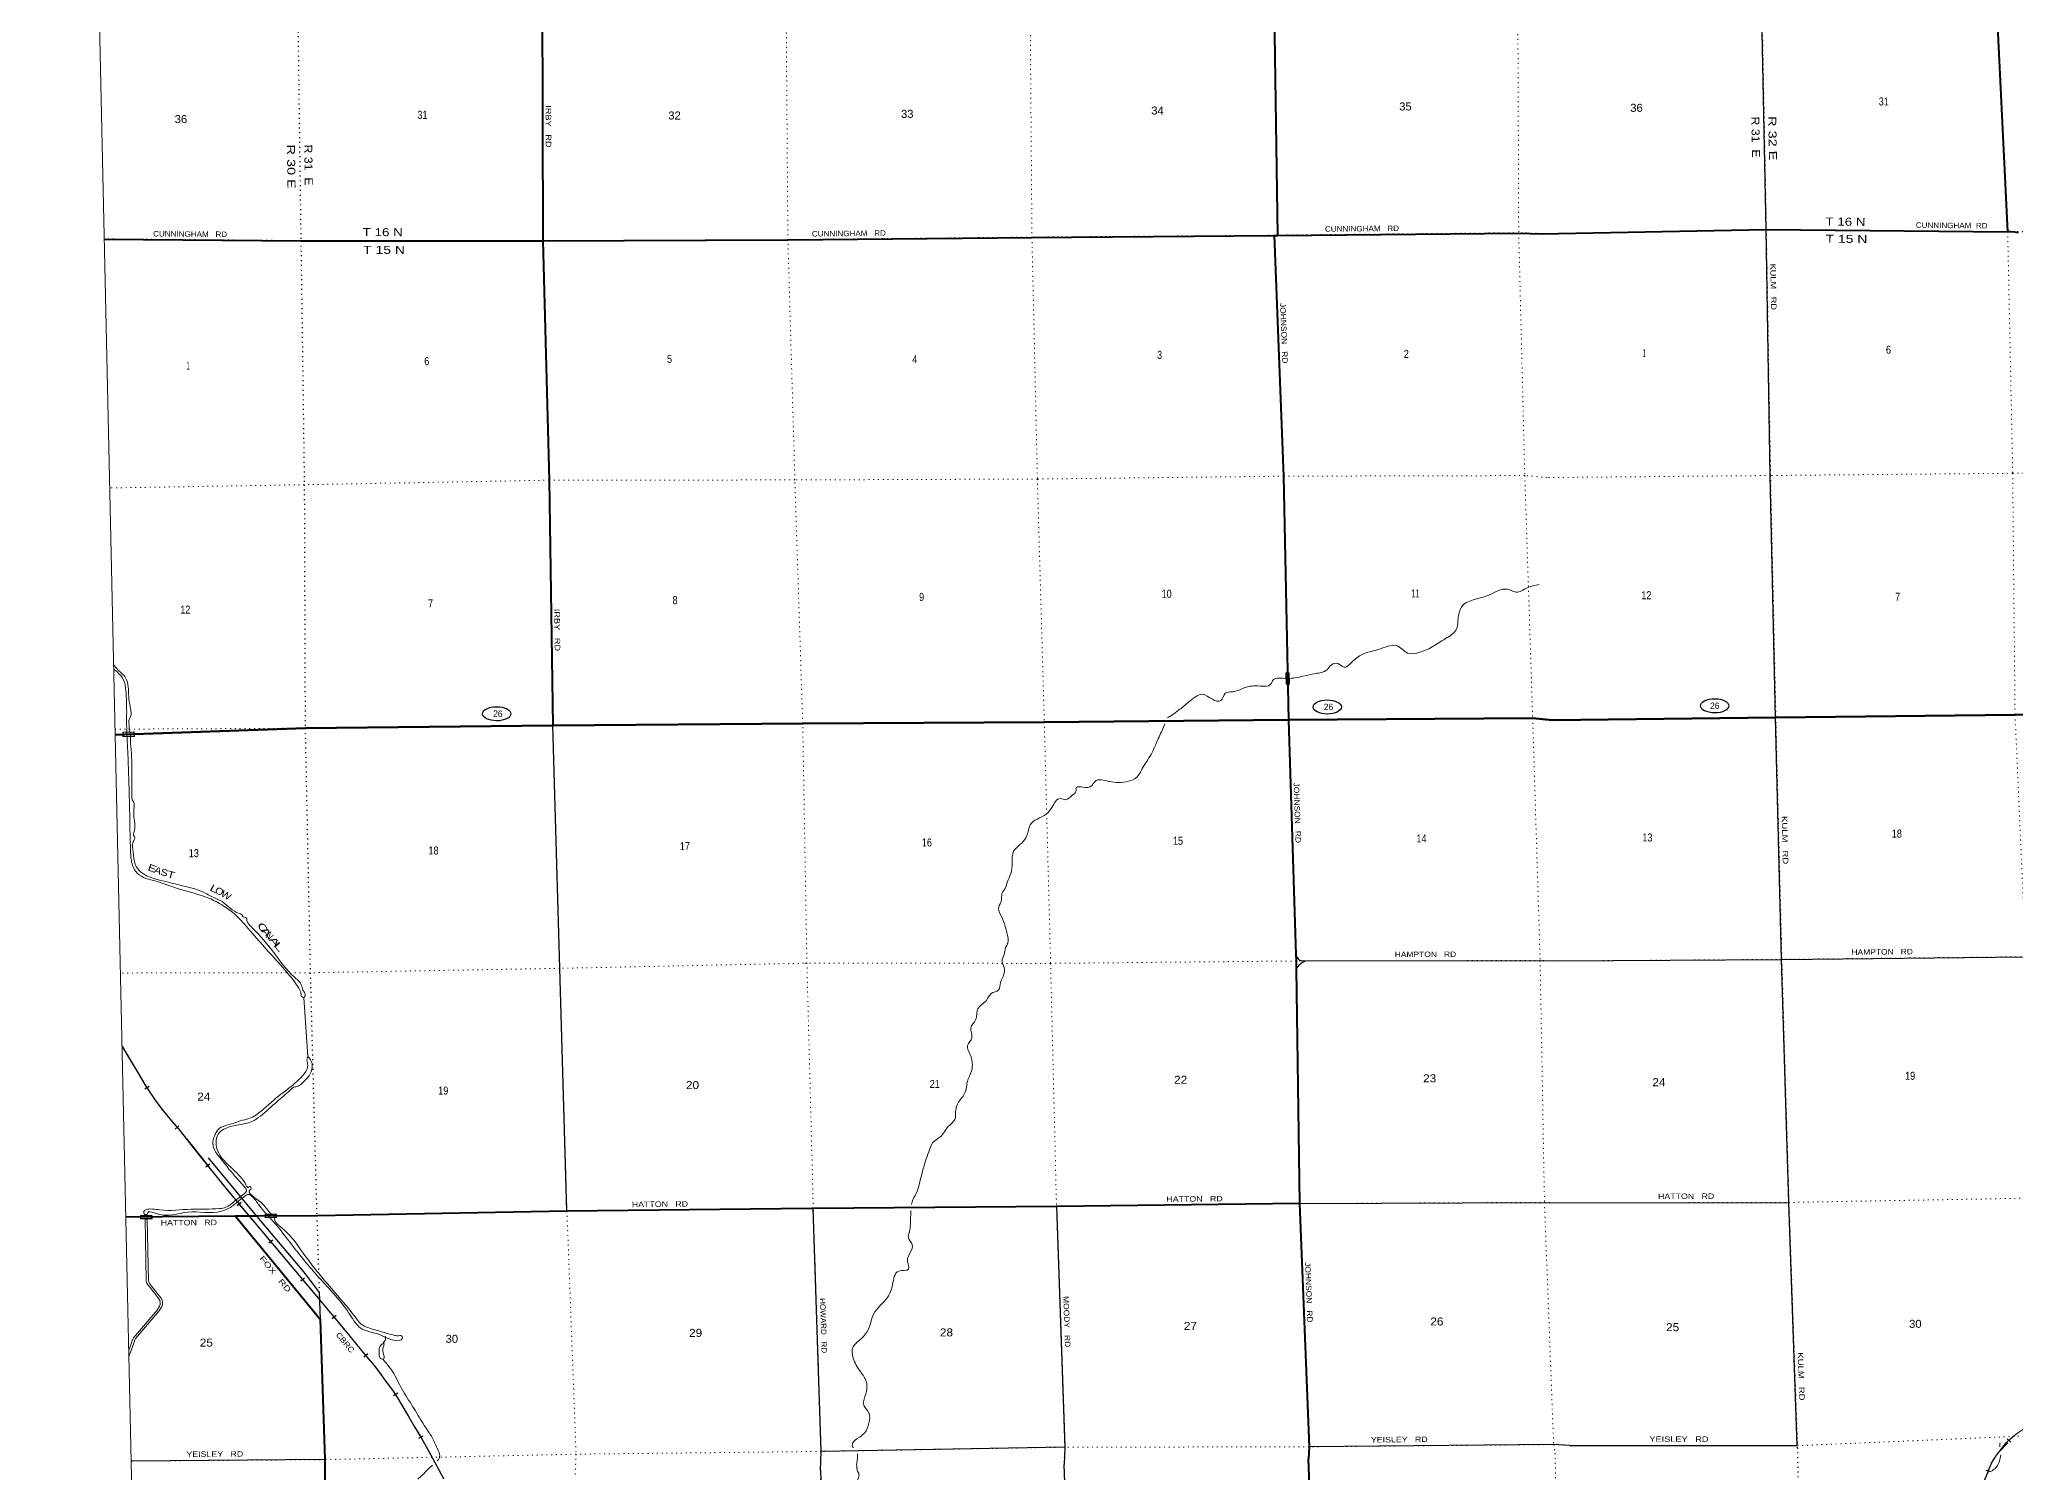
# Model space of a CAD drawing. Header units: feet. Extents: x 501257 to 757852, y -360805 to -170898.
# Drawn here: x 501257 to 544469, y -269043 to -237715 of the extents above; entities that cross this region are included whole.
import ezdxf
from ezdxf.enums import TextEntityAlignment as Align

# ---------------------------------------------------------------- set-up
doc = ezdxf.new("R2010")
doc.units = ezdxf.units.FT
doc.header["$LTSCALE"] = 70
doc.linetypes.add('DOTTED', pattern=[1.5, 0.3, -1.2])
for name, color, linetype, lineweight in [('17', 7, 'Continuous', 25), ('23', 7, 'Continuous', 70), ('26', 7, 'Continuous', 40), ('27', 7, 'Continuous', 13), ('29', 7, 'Continuous', 25), ('30', 7, 'Continuous', 25), ('34', 7, 'Continuous', 25), ('39', 7, 'Continuous', 13), ('4', 7, 'Continuous', 13), ('59', 7, 'Continuous', 13), ('6', 7, 'DOTTED', 25), ('61', 7, 'Continuous', 13), ('7', 7, 'DOTTED', 13)]:
    doc.layers.add(name, color=color, linetype=linetype, lineweight=lineweight)
doc.layers.add('41', color=7, linetype='Continuous')

msp = doc.modelspace()

# ---------------------------------------------------------------- linework, layer by layer
at = {"layer": '17'}
for centre, major_axis in [((511254.11, -252455.29), (309.24, -1)), ((529418.81, -252307.79), (309.24, -1)), ((537889.66, -252282.14), (-309.24, 1))]:
    msp.add_ellipse(centre, major_axis=major_axis, ratio=0.500121, dxfattribs=at)
at = {"layer": '23'}
for points in [[(512480.81, -252712.85), (507073.27, -252771.43), (502910.61, -252915.48)], [(528569.27, -252590.38), (523229.91, -252636.4), (517954.72, -252667.89), (512480.81, -252712.85)], [(534346.13, -252594.5), (533909.23, -252552.68), (528569.27, -252590.38)], [(534346.13, -252594.5), (539222.14, -252533.93), (544459.53, -252477.34), (547505.38, -252400.91)]]:
    msp.add_lwpolyline(points, dxfattribs=at)
at = {"layer": '26'}
for p, q in [((528569.27, -252590.38), (528732.87, -257729.4)), ((505545.91, -263441.5), (503142.76, -263462.63)), ((523497.28, -263229.35), (518178, -263273.22)), ((528808.39, -263165.43), (523497.28, -263229.35)), ((507494.14, -268763.29), (507493.67, -269235.71))]:
    msp.add_line(p, q, dxfattribs=at)
for points in [[(544298.44, -241916.46), (544033, -236373.32), (544064.55, -230994.98), (544050.59, -225575.64), (543987.61, -222599.6)], [(512045.62, -223351.06), (512053, -226041.72), (512132.11, -231427.07), (512246.98, -236759.89), (512265.65, -242119.53)], [(528200.41, -231294.69), (528248.93, -236615.9), (528332.02, -241997.21)], [(528332.02, -241997.21), (533605.06, -241945.62), (534097.44, -241961.33)], [(534097.44, -241961.33), (539013.75, -241869.63), (544298.44, -241916.46)], [(544534.78, -241940.75), (544457, -241924.4), (544377.93, -241916.28), (544298.44, -241916.46)], [(502672.12, -242081.29), (506972.13, -242116.96), (512265.65, -242119.53)], [(512265.65, -242119.53), (517623.25, -242097.51), (522960.52, -242041.45), (528257.75, -242001.76), (528332.02, -241997.21)], [(512265.65, -242119.53), (512399.86, -247349.63), (512480.81, -252712.85)], [(528257.75, -242001.76), (528464.46, -247261.52), (528569.27, -252590.38)], [(528732.87, -257729.4), (528737.9, -257860.46), (528739.65, -258031.33)], [(528739.65, -258031.33), (528808.39, -263165.43), (529019.53, -268481.47), (529007.95, -268748.04)], [(512790.51, -263327.63), (507337.09, -263428.76), (506004.63, -263437.42), (505545.91, -263441.5)], [(505545.91, -263441.5), (507393.64, -265694.95), (507494.14, -268763.29)], [(518178, -263273.22), (518149.48, -263274.21), (512790.51, -263327.63)], [(529308, -279063.05), (529199, -273787.05), (529007.95, -268748.04)]]:
    msp.add_lwpolyline(points, dxfattribs=at)
at = {"layer": '29'}
for p, q in [((504946.36, -262162.92), (506004.63, -263437.42)), ((534593.02, -263150.64), (539509.48, -263139.58)), ((507494.14, -268763.29), (503260.11, -268793.41)), ((523677.91, -268491.31), (518350.94, -268583.5))]:
    msp.add_line(p, q, dxfattribs=at)
for points in [[(534716.96, -268450.12), (539695.85, -268456.14), (539509.48, -263139.58), (539353.38, -257825.02), (539222.14, -252533.93), (539107.12, -247246.41), (539013.75, -241869.63), (538909.49, -236464.94), (538849.78, -231137.57), (538740.99, -225855.91), (538660.28, -222753.45)], [(512790.51, -263327.63), (512633.66, -258021.26), (512480.81, -252712.85)], [(534469.3, -257860.85), (539353.38, -257825.02), (544693.54, -257767.51), (549981.4, -257643), (555212.46, -257505.99), (560513.38, -257344.84), (560954.59, -257331.28)], [(528732.87, -257729.4), (528757.42, -257781.89), (528784.8, -257814.48), (528807.37, -257833.3), (528818.66, -257840.08), (528838.22, -257846.86), (528856.32, -257851.57), (528891.65, -257858.15), (528941.32, -257859.66)], [(528739.65, -258031.33), (528813.39, -257941.73), (528840.48, -257915.38), (528876.6, -257889.78), (528895.41, -257879.99), (528941.32, -257859.66)], [(528941.32, -257859.66), (534073.5, -257850.67), (534469.3, -257860.85)], [(528808.39, -263165.43), (534167.96, -263137.37), (534593.02, -263150.64)], [(506004.63, -263437.42), (507002.44, -264619.38), (507107.76, -264761.79), (507373.47, -265111.12), (507393.64, -265694.95)], [(518332.73, -268992.55), (518350.94, -268583.5), (518178, -263273.22)], [(523497.28, -263229.35), (523677.91, -268491.31), (523662.19, -268871.1)], [(534716.96, -268450.12), (534368.91, -268433.36), (529019.53, -268481.47)], [(518332.73, -268992.55), (518491, -273921.05), (518625.21, -279311.35), (518633, -284631.05), (518716, -289919.05), (518724.34, -291120.54)], [(523966, -284496.05), (523953, -279218.05), (523846, -273833.05), (523662.19, -268871.1)]]:
    msp.add_lwpolyline(points, dxfattribs=at)
at = {"layer": '34'}
for p, q in [((503656.19, -260605.44), (503563.41, -260665.68)), ((504307.04, -261463.64), (504223.21, -261535.8)), ((504980.31, -262300.34), (504894.13, -262369.68)), ((505665.37, -263141.55), (505580.33, -263212.28)), ((506355.73, -263961.35), (506271.27, -264032.78)), ((507054.31, -264792.71), (506969.72, -264863.98)), ((507744.19, -265614.13), (507658.97, -265684.65)), ((508433.66, -266453.07), (508348.3, -266523.42)), ((509089.63, -267308.81), (508996.39, -267368.31)), ((509642.67, -268246.3), (509546.61, -268301.14)), ((544363.8, -268382.34), (544284.78, -268304.94)), ((543930.04, -269032.27), (543824.22, -269000.05))]:
    msp.add_line(p, q, dxfattribs=at)
at = {"layer": '34', "lineweight": 13}
msp.add_line((544303.79, -268392.76), (544119.16, -268586.32), dxfattribs=at)
at = {"layer": '34'}
for points in [[(503060.31, -259716.79), (503205.4, -259960.99), (503350.74, -260205.61), (503467.6, -260402.89), (503584.55, -260600.16), (503683.21, -260752.13), (503787.57, -260900.45), (503888.85, -261043.14), (503994.48, -261182.61), (504143.99, -261357.92), (504294.22, -261532.44), (504779.98, -262142.64), (505268.95, -262750.31), (505731.9, -263306.91), (506196.74, -263861.94), (506738.15, -264502.17), (507278.36, -265143.4), (507645.62, -265584.76), (508011.69, -266027.12), (508228.51, -266290.01), (508445.24, -266552.97), (508536.74, -266662.65), (508627.55, -266772.88), (508731.72, -266910.94), (508833.31, -267051.01), (508913.61, -267156.46), (508992.51, -267262.96), (509089.01, -267414.19), (509179.44, -267569.28), (509318.84, -267805.53), (509457.97, -268041.94), (509585.99, -268257.14), (509710.1, -268474.53), (509900.86, -268827.72), (510090.63, -269176.28)], [(544270.46, -268389.21), (544278.59, -268381.4), (544302.25, -268358.34), (544326.31, -268335.68), (544350.78, -268313.13), (544375.67, -268291.26), (544400.83, -268269.92), (544426.4, -268248.7), (544452.38, -268228.14), (544478.63, -268208.13)], [(543321.36, -270324.21), (543867.14, -269042.86), (543870.77, -269030.5), (543876.76, -269010.82), (543883.19, -268991.35), (543889.86, -268971.96), (543896.89, -268952.71), (543904.33, -268933.52), (543912.03, -268914.57), (543920.06, -268895.59), (543928.45, -268876.92), (543937.18, -268858.24), (543946.25, -268839.88), (543955.57, -268821.57), (543965.16, -268803.5), (543975.17, -268785.49), (543985.53, -268767.8), (543996.07, -268750.25), (544007.03, -268732.78), (544018.17, -268715.61), (544029.67, -268698.59), (544041.58, -268681.81), (544053.59, -268665.27), (544065.95, -268648.87), (544078.73, -268632.69), (544091.61, -268616.76), (544104.76, -268601.06), (544118.35, -268585.58), (544269.97, -268389.8)]]:
    msp.add_lwpolyline(points, dxfattribs=at)
at = {"layer": '34', "lineweight": 13}
for centre, radius, start, end in [((545618.83, -269725.52), 1896.93, 117.81426, 135.91977), ((544998, -269366.45), 1175.15, 138.40507, 164.03508)]:
    msp.add_arc(centre, radius, start, end, dxfattribs=at)
msp.add_spline([(503061, -259715.8), (503351.69, -260205.05), (503585.48, -260599.58), (503788.47, -260899.82), (503995.34, -261181.92), (504295.07, -261531.74), (505269.8, -262749.61), (506197.58, -263861.23), (507279.2, -265142.69), (508012.54, -266026.42), (508446.09, -266552.27), (508628.41, -266772.2), (508834.19, -267050.35), (508993.42, -267262.34), (509180.39, -267568.72), (509458.92, -268041.38), (509711.06, -268474), (510092.6, -269180.39)], degree=3, dxfattribs=at)
at = {"layer": '39'}
for p, q in [((507039.76, -258657.66), (507127.16, -259946.91)), ((503564.31, -263503.87), (503613.16, -263503.22))]:
    msp.add_line(p, q, dxfattribs=at)
for points in [[(503564.31, -263503.87), (503592.18, -264859.2), (503606.5, -264905.76), (503628.91, -264939.38), (503673.52, -264999.4), (503866.06, -265243.4), (503890.28, -265285.83), (503896.76, -265323.62), (503894.65, -265368.83), (503883.29, -265404.17), (503829.71, -265493.04), (503313.96, -266096.04), (503297.06, -266128.43), (503284.35, -266166.64), (503206.95, -266378.29)], [(503613.16, -263503.22), (503640.94, -264854.17), (503652.63, -264892.15), (503672.05, -264921.29), (503715.91, -264980.3), (503909.63, -265225.79), (503937.75, -265275.07), (503945.75, -265321.68), (503943.28, -265374.46), (503929.53, -265417.26), (503872.72, -265511.48), (503357.61, -266113.73), (503343.52, -266140.73), (503331.46, -266176.99), (503209.84, -266509.55)]]:
    msp.add_lwpolyline(points, dxfattribs=at)
for points in [[(534050.23, -249633.18), (533789.68, -249703.41), (533545.35, -249795.65), (533360.16, -249734.63), (532929.4, -249872.44), (532358.81, -250111.8), (532282.18, -250345.64), (532235.96, -250619.49), (532002.4, -250812.22), (531710.54, -250995.3), (531402.2, -251122.18), (531175.32, -251127.82), (530931.16, -250966.65), (530740.49, -250980.07), (530534.15, -251049.92), (530181.49, -251157.01), (529951.82, -251331.6), (529785.92, -251439.38), (529646.77, -251357.91), (529512.42, -251385.01), (529414.79, -251492.3), (529156.35, -251576.59), (528891.68, -251632.78), (528713.24, -251672.26), (528408.04, -251678.45), (528241.59, -251709.8), (528180.07, -251810.8), (527947.41, -251850.67), (527616.3, -251883.19), (527349.89, -251975.59), (527187.47, -252008.92), (527092.21, -252166.47), (526905.26, -252139.64), (526693.62, -252030.53), (526377.64, -252211.78), (526167.99, -252378.18), (526010.16, -252491.93), (525922.96, -252543.59)], [(502877.13, -251383.27), (502979.5, -251501.33), (503139.34, -251667.12), (503197.05, -251871.85), (503219.38, -252183.42), (503233.98, -252257.73), (503244.54, -252330.06), (503257.62, -252472.76), (503232.11, -252555.4), (503212.38, -252603.8), (503219.26, -252722.41), (503215.87, -252808.92), (503238.4, -252869.09), (503243.27, -252987.72), (503254.61, -253166.63), (503277.09, -253775.86), (503276.75, -254284.69), (503285.14, -254334.91), (503313.59, -254380.96), (503326.15, -254451.26), (503317.61, -254658.47), (503322.48, -255054.64), (503310.78, -255102.99), (503335.21, -255149.08), (503329.64, -255211.46), (503307.87, -255255.86), (503307.5, -255483.13), (503349.58, -255748.3), (503467.22, -255908.36), (504069.31, -256137.37), (504270.51, -256190.24), (504418.97, -256224.88), (504882.34, -256376.95), (505005.32, -256444.46), (505249.17, -256563.39), (505622.55, -256822.19), (505674.92, -256843.94), (505725.56, -256903.92), (505777.85, -256915.61), (505792.33, -256973.83), (505812.77, -257023.97), (505909.98, -257135.9), (506377.76, -257675.59), (506827.43, -258209.37), (506981.31, -258383.25), (507018.28, -258497.63), (507058.94, -258565.72), (507047.52, -258652.28), (506991.2, -258640.61), (506974.66, -258574.36), (506925.59, -258454.04), (506801.81, -258275.93), (506421.04, -257828.13), (505858.2, -257196.6), (505552.54, -256860.9), (505271.9, -256651.72), (504959.44, -256487.02), (504319.41, -256288.44), (503806.11, -256119.13), (503397.2, -255945.06), (503291.53, -255772.85), (503249.29, -255485.55), (503236.29, -255077.38), (503226.05, -254494.21), (503209.92, -253929.18), (503189.68, -253352.12), (503163.39, -252771.08), (503161.99, -252300.48), (503145.38, -251946.63), (503095.48, -251711.68), (502951.68, -251541.75), (502879.02, -251477.13)], [(525867.94, -252678.65), (525855.12, -252712.25), (525722.62, -252994.76), (525566.51, -253345.81), (525371.93, -253652.89), (525254.82, -253842.78), (525070.72, -253932.58), (524638.98, -253933.64), (524339.76, -253933.76), (524262.16, -254032.85), (524075.6, -254060.33), (523937.12, -254071.37), (523919.64, -254153.95), (523827.94, -254247.12), (523702.07, -254336.5), (523579.38, -254309.22), (523398.03, -254501.57), (523268.58, -254651.32), (522920.87, -254887.09), (522850.25, -255118.87), (522728.98, -255288.68), (522559.54, -255462.84), (522527.3, -255724.52), (522494.79, -255950.01), (522421.84, -256137.56), (522374.63, -256272.65), (522305.14, -256383.76), (522292.18, -256534.69), (522232.98, -256679.91), (522290.71, -256886.65), (522374.61, -257103.26), (522418.06, -257279.94), (522431.49, -257470.9), (522383.99, -257567.78), (522350.96, -257720.86), (522305.79, -257861.96), (522355.03, -258006.42), (522346.05, -258153.3), (522271.03, -258330.81), (522232.03, -258491.99), (522065.94, -258573.61), (521966.6, -258721.14), (521775.17, -258907.52), (521728.72, -259149.2), (521623.51, -259318.88), (521647.2, -259539.94), (521552.01, -259705.54), (521601.52, -259888.2), (521638.38, -260264.03), (521547.67, -260493.95), (521520.75, -260659.05), (521471.48, -260788.12), (521322.41, -261002.36), (521287.4, -261159.48)], [(507127.16, -259946.91), (507107.47, -260001.35), (507120.34, -260113.88), (507097.21, -260248.8), (507015.7, -260362), (506850.22, -260528.09), (506490.79, -260810.2), (506053.69, -261181.36), (505913.8, -261274.87), (505745.51, -261330.36), (505354.79, -261449.79), (505194.61, -261515.29), (505099.17, -261646.69), (505048.22, -261822.03), (505083.6, -261992.73), (505193.18, -262150.83), (505523.44, -262556.75), (505754.28, -262820.58), (505786.83, -262878.67), (505739.12, -262945.38), (505594.98, -263052.05)], [(505629.67, -263091.09), (505753.55, -262997.57), (505829.61, -262962.84), (505896.14, -262998.57), (506060.27, -263202.54), (506362, -263550.34), (506820, -264124.29), (507454, -264877.99), (508057.71, -265607.77), (508284.66, -265889.73), (508411.6, -265949.16), (508645.02, -266013.87), (509133.98, -266149.17), (509186.01, -266124.66), (509187.64, -266072.36), (509161.38, -266050.42), (509109.2, -266054.82), (509016.75, -266045.42), (508737.04, -265964.95), (508417.05, -265868.68), (508324.36, -265825.09), (508178.63, -265667.25), (507724.82, -265117.4), (507084.57, -264331.57), (506555.85, -263697.78), (506393.76, -263497.82), (506387.35, -263445.57), (506322.66, -263385.7), (506259.96, -263323.8), (506095.94, -263135.92), (505867.04, -262862.01), (505881.02, -262851.86), (505848.44, -262789.74), (505826.51, -262812.02), (505804.37, -262804.14), (505769.87, -262754.1), (505490.3, -262416.2), (505141.76, -261982.26), (505120.24, -261783.3), (505193.27, -261607.81), (505323.17, -261520.41), (505611.77, -261441.93), (505898.43, -261371.51), (506086.33, -261251.52), (506451.54, -260935.18), (506734.88, -260683.77), (506838.79, -260612.64), (506884.94, -260608.29), (506984.91, -260547.25), (507152.3, -260369.07), (507218.84, -260185.01), (507220.74, -260105.37), (507127.16, -259946.91)], [(521287.4, -261159.48), (521274.55, -261326.5), (521113.12, -261496.59), (520997.86, -261664.34), (520788.27, -261838.79), (520703.33, -262034.48), (520632.5, -262236.1), (520493.68, -262755.97), (520430.76, -262941.44), (520337.72, -263127.13), (520327.06, -263186.15)], [(505594.98, -263052.05), (505583.32, -263061.13), (505425.61, -263190.96), (505331.63, -263245.93), (505193.26, -263273.06), (504568.83, -263287.56), (503886.16, -263302.47), (503578.9, -263300.63), (503552.92, -263316.91), (503556.02, -263399.97), (503568.02, -263399.97), (503612.77, -263399.97), (503623.69, -263363.92), (503764.15, -263369.71), (504501.01, -263350.39), (505237.86, -263331.07), (505430.04, -263247.24), (505629.67, -263091.09)], [(520315.2, -263326.08), (520315.07, -263328.41), (520301.07, -263614.1), (520284.18, -263777.12), (520257.07, -263916.09), (520342.45, -264060.28), (520285.68, -264261.8), (520238.53, -264406.94), (520257.97, -264595.86), (520049.45, -264641.58), (519913.03, -264938.2), (519800.57, -265214.53), (519498, -265584.72), (519393.79, -265891.16), (519222.77, -266123.67), (519047.32, -266299.89), (519051.08, -266541.2), (519207.83, -266835.73), (519340.04, -267068.08), (519349.17, -267218.86), (519288.52, -267440.52), (519273.21, -267545.21), (519395.09, -267737.41), (519390.72, -267966.72), (519305.87, -268174.47), (519140.12, -268302.35), (519028.73, -268449.96), (519054.29, -268503.27)], [(508825.33, -266063.59), (508802.82, -266175.66), (508771, -266218.12)], [(508771.01, -266220.13), (508699.26, -266295.05), (508686.3, -266445.98), (508725.28, -266560.34), (508783.48, -266555.91), (508768.48, -266425.29), (508777.56, -266292.48), (508789.06, -266215.98), (508783.64, -266204.86)], [(508768.48, -266569.87), (508974.26, -266834.1), (509177.83, -267214.78), (509421.63, -267605.22), (509645.21, -267975.7), (509850.33, -268294.01), (509966.61, -268544.58), (510007.72, -268675.02), (509990.15, -268745.53), (509952.45, -268793.15)], [(519145.85, -268633.5), (519145.33, -268744.77), (519127.97, -268843.44), (519134.01, -268959.97), (519135.43, -268973.71)], [(544145.13, -268659.61), (544136.48, -268726.91), (544091.38, -268864.91), (544020.99, -268953.13), (543944.21, -269016.33)], [(544135.17, -268396.43), (544125.65, -268431.08), (544126.91, -268485.55)], [(509850.63, -268886.74), (509756.81, -268968.42), (509627.26, -269104.09), (509528.52, -269190.85)], [(518436.93, -269731.52), (518449.39, -269714.69), (518482.85, -269639.93), (518512.28, -269563.21), (518529.93, -269516.77), (518559.85, -269490.32), (518611.83, -269457.63), (518655.83, -269431.04), (518691.96, -269422.64), (518760.44, -269430.01), (518820.88, -269439.48), (518879.22, -269438.9), (518961.38, -269405.91), (519039.34, -269354.85), (519081.17, -269312.2), (519118.9, -269261.54), (519152.52, -269202.88), (519170.13, -269152.42), (519179.68, -269100.02), (519171.26, -269061.89), (519142.6, -269011.88), (519137.86, -268990.57), (519135.43, -268973.71)]]:
    msp.add_spline(points, degree=3, dxfattribs=at)
at = {"layer": '4'}
msp.add_lwpolyline([(501256.99, -177792.42), (532580.01, -177081.38), (563902.01, -176327.26), (595222.96, -175530.05), (626542.78, -174689.76), (657861.41, -173806.39), (689178.8, -172879.94), (720494.89, -171910.42), (751809.62, -170897.82), (757851.71, -353854.74), (726285.32, -354875.48), (694717.55, -355852.8), (663148.48, -356786.68), (631578.15, -357677.15), (600006.62, -358524.19), (568433.96, -359327.81), (536860.22, -360087.99), (505285.47, -360804.74)], close=True, dxfattribs=at)
at = {"layer": '59'}
msp.add_line((503205.07, -252905.26), (503205.06, -252904.87), dxfattribs=at)
for points in [[(503078.44, -252856.82), (503328.31, -252848.76), (503331.7, -252953.7), (503081.83, -252961.76)], [(503089.56, -252953.5), (503086.69, -252864.55), (503320.57, -252857.01), (503323.44, -252945.96)]]:
    msp.add_lwpolyline(points, close=True, dxfattribs=at)
at = {"layer": '6'}
msp.add_line((539698, -268498.18), (539794.57, -272845.14), dxfattribs=at)
for points in [[(506779.08, -223468.64), (506822.07, -226084.96), (506856.84, -231448.51), (506899.58, -236803.95), (506972.13, -242116.96), (507046.83, -247448.04), (507065.24, -252771.48), (507176.19, -258118.4), (507319, -263426.88), (507359.66, -264665.16)], [(538727.11, -225322.15), (538740.99, -225855.91), (538849.78, -231137.57), (538909.49, -236464.94), (539013.75, -241869.63), (539107.12, -247246.41), (539222.14, -252533.93), (539353.38, -257825.02), (539509.48, -263139.58), (539698, -268498.18)], [(534097.44, -241961.33), (533605.06, -241945.62), (528332.02, -241997.21), (528257.75, -242001.76), (522960.52, -242041.45), (517623.25, -242097.51), (512265.65, -242119.53), (506972.13, -242116.96), (502672.12, -242081.32)], [(534097.44, -241961.33), (539013.75, -241869.63), (544298.44, -241916.46), (549589.58, -241836.17), (554881.7, -241790.11), (560184.58, -241697.4), (560736.39, -241675.6)], [(507363.4, -264778.93), (507494.11, -268759.26), (507493.67, -269235.71)]]:
    msp.add_lwpolyline(points, dxfattribs=at)
at = {"layer": '61'}
for p, q in [((528511.98, -251559.11), (528586.97, -251557.72)), ((528516.61, -251809.07), (528511.98, -251559.11)), ((528551.79, -251683.4), (528551.4, -251683.4)), ((503466.61, -263423.55), (503716.58, -263420.51)), ((503592.06, -263459.53), (503592.05, -263459.14)), ((503716.58, -263420.51), (503717.5, -263495.51)), ((506192.02, -263399.2), (506442, -263396.07)), ((506317.48, -263435.13), (506317.47, -263434.74)), ((506442, -263396.07), (506442.94, -263471.06))]:
    msp.add_line(p, q, dxfattribs=at)
for points in [[(528586.97, -251557.72), (528591.6, -251807.68), (528516.61, -251809.07)], [(503717.5, -263495.51), (503467.52, -263498.55), (503466.61, -263423.55)], [(506442.94, -263471.06), (506192.96, -263474.19), (506192.02, -263399.2)]]:
    msp.add_lwpolyline(points, dxfattribs=at)
for points in [[(528583.45, -251799.83), (528579.12, -251565.86), (528520.12, -251566.95), (528524.45, -251800.92)], [(503474.7, -263431.44), (503708.68, -263428.6), (503709.4, -263487.61), (503475.41, -263490.45)], [(506200.85, -263466.09), (506200.11, -263407.09), (506434.1, -263404.16), (506434.84, -263463.16)]]:
    msp.add_lwpolyline(points, close=True, dxfattribs=at)
at = {"layer": '7'}
for p, q in [((502907.91, -252793.06), (503157.84, -252791.76)), ((506660.76, -258119.07), (503025.24, -258123.78)), ((503142.76, -263462.73), (506260.92, -263435.96)), ((534716.96, -268450.12), (539698.01, -268457.09))]:
    msp.add_line(p, q, dxfattribs=at)
for points in [[(533358.56, -222862.88), (533432.72, -225887.64), (533483.13, -231192.75), (533584.09, -236545.78), (533605.06, -241945.62), (533737.78, -247248.14), (533910.68, -252552.38), (534073.5, -257850.67), (534167.96, -263137.37), (534368.91, -268433.36), (534399.35, -268622.65)], [(543987.61, -222599.6), (544050.59, -225575.64), (544064.55, -230994.98), (544033, -236373.32), (544298.44, -241916.46), (544407.24, -247198.11), (544459.53, -252477.34), (544693.54, -257767.51), (544790.14, -263045.49), (544856.59, -268375.82)], [(512045.62, -223351.06), (512053, -226041.72), (512132.11, -231427.07), (512246.98, -236759.89), (512265.65, -242119.53), (512399.86, -247349.63), (512480.81, -252712.85), (512633.66, -258021.26), (512790.51, -263327.63), (512991.61, -268643.74), (512970.13, -269113.49)], [(518332.73, -268992.55), (518350.94, -268583.5), (518178, -263273.22), (518038.83, -257912.42), (517946.68, -252667.94), (517775.65, -247343.57), (517623.25, -242097.51), (517582.4, -236725.96), (517501.54, -231374.81), (517410.63, -226023.72), (517362.2, -223231.16)], [(522713.17, -223109.18), (522748.19, -226007.88), (522859.08, -231344.74), (522917.72, -236677.96), (522960.52, -242041.45), (523079.04, -247323.95), (523229.91, -252636.4), (523368.47, -257912.73), (523497.28, -263229.35), (523677.91, -268491.31), (523662.19, -268871.1)], [(528332.02, -241997.21), (528248.93, -236615.9), (528200.41, -231294.69), (528114.04, -226015.97), (528051.92, -222986.25)], [(529007.95, -268748.04), (529019.53, -268481.47), (528808.39, -263165.43), (528737.9, -257860.46), (528569.27, -252590.38), (528464.46, -247261.52), (528257.75, -242001.76)], [(565644.03, -246670.05), (560208.89, -246844.45), (554949.29, -246970.18), (549680.88, -247069.96), (544407.24, -247198.11), (539107.12, -247246.41), (534222.13, -247292.65)], [(534222.13, -247292.65), (533737.78, -247248.14), (528464.46, -247261.52), (523079.04, -247323.95), (517775.65, -247343.57), (512399.86, -247349.63), (507046.83, -247448.04), (502791.81, -247518.65)], [(503218.47, -252791.45), (507065.24, -252771.48), (512480.81, -252712.85), (517946.68, -252667.94), (523229.91, -252636.4), (528494.97, -252587.59), (533910.68, -252552.38), (534346.13, -252594.5)], [(534346.13, -252594.5), (539222.14, -252533.93), (544459.53, -252477.34), (548465.58, -252376.81)], [(534469.3, -257860.85), (534073.5, -257850.67), (528737.9, -257860.46), (523368.47, -257912.73), (517964.53, -257909.63), (512633.66, -258021.26), (507176.19, -258118.4), (506759.3, -258118.94)], [(545308.79, -257753.02), (544693.54, -257767.51), (539353.38, -257825.02), (534469.3, -257860.85)], [(506377.45, -263434.96), (507319, -263426.88), (512790.51, -263327.63), (518178, -263273.22), (523497.28, -263229.35), (528808.39, -263165.43), (534167.96, -263137.37), (534593.02, -263150.64)], [(534593.02, -263150.64), (539509.48, -263139.58), (544790.14, -263045.49), (546206.43, -263005.12)], [(539698.01, -268457.09), (544860.09, -268237.58), (550154.68, -268137.05), (555515.45, -268024.56), (560852.16, -267916.78), (566165.92, -267744.05)], [(534716.96, -268450.12), (534368.91, -268433.36), (529019.53, -268481.47), (523677.91, -268491.31), (518350.94, -268583.5), (512991.61, -268643.74), (507494.14, -268763.29), (503260.11, -268793.38)], [(529644.28, -314502.49), (529588, -311027.05), (529517, -305715.05), (529420, -300392.05), (529417, -295046.05), (529370, -289746.05), (529319, -284428.05), (529308, -279063.05), (529199, -273787.05), (529007.95, -268748.04)], [(534399.35, -268622.65), (534522, -273741.05), (534690, -279035.05), (534662, -284287.05)], [(518724.35, -291121.51), (518716, -289919.05), (518633, -284631.05), (518628, -279237.05), (518491, -273930.05), (518332.73, -268992.55)], [(523662.19, -268871.1), (523846, -273842.05), (523953, -279218.05), (523966, -284496.05), (523993, -289927.05), (524068, -295171.05), (524131, -300453.05), (524148, -305783.05), (524350, -311188.05), (524411.2, -314623.8)]]:
    msp.add_lwpolyline(points, dxfattribs=at)

# ---------------------------------------------------------------- texts
at = {"layer": '17'}
for p in [(529444.85, -252376.1), (537893.11, -252350.45), (511280.16, -252523.6)]:
    msp.add_text('26', height=140, dxfattribs=at).set_placement(p, align=Align.CENTER)
at = {"layer": '27'}
for s, rotation, width, p in [('IRBY   RD', 270.2, 1.25, (512325.32, -239152.65)), ('CUNNINGHAM   RD', 359.525, 1.1, (503741.53, -242020.16)), ('CUNNINGHAM   RD', 0.602, 1.1, (518148.57, -242021.99)), ('CUNNINGHAM   RD', 0.561, 1.1, (529368.79, -241917.06)), ('CUNNINGHAM  RD', 359.492, 1.1, (542288.97, -241831.64)), ('JOHNSON   RD', 272.251, 1.15, (528385.75, -243476.1)), ('IRBY   RD', 270.865, 1.25, (512512.31, -250161.33)), ('JOHNSON   RD', 271.823, 1.15, (528682.94, -253961.02)), ('HATTON   RD', 0.579, 1.2, (514209.95, -263243.29)), ('HATTON   RD', 0.69, 1.2, (525901.92, -263130.4)), ('HATTON   RD', 0.492, 1.2, (503907.79, -263646.17)), ('FOX   RD', 309.35, 1.4, (506059.05, -264366.97)), ('JOHNSON   RD', 272.274, 1.15, (528929.29, -264445.57))]:
    msp.add_text(s, height=120, rotation=rotation, dxfattribs=dict(at, width=width)).set_placement(p)
at = {"layer": '30'}
for s, rotation, width, p in [('KULM   RD', 270.995, 1.25, (539106.71, -242614.96)), ('KULM   RD', 271.421, 1.3, (539355.65, -254692.43)), ('HAMPTON   RD', 0.1, 1.15, (530893.73, -257776.24)), ('HAMPTON   RD', 0.617, 1.15, (540882.95, -257728.54)), ('HATTON   RD', 0.129, 1.2, (536651.58, -263066.01)), ('HOWARD   RD', 271.865, 1.1, (518321.85, -265232.36)), ('MOODY   RD', 271.966, 1.15, (523644.6, -265189.17)), ('KULM   RD', 272.008, 1.3, (539704.48, -266418.78)), ('YEISLEY   RD', 0.515, 1.2, (530372.87, -268389.3)), ('YEISLEY   RD', 359.92, 1.25, (536462.47, -268372.56)), ('YEISLEY   RD', 0.408, 1.2, (504470.53, -268704.8))]:
    msp.add_text(s, height=120, rotation=rotation, dxfattribs=dict(at, width=width)).set_placement(p)
at = {"layer": '34', "width": 1.15}
msp.add_text('CBRC', height=120, rotation=309.609, dxfattribs=at).set_placement((507728.48, -266036.7))
at = {"layer": '41'}
for s, rotation, width, p in [('E', 339.352, 1.4, (503696.34, -255904.29)), ('A', 340.263, 1.2, (503820.76, -255954.89)), ('S', 343.178, 1.2, (503965.6, -255999.23)), ('T', 344.178, 1.35, (504113.54, -256045.97)), ('L', 332.652, 1.45, (505037.84, -256347.11)), ('O', 334.091, 1.15, (505157.79, -256404.35)), ('W', 328.91, 1.15, (505299.64, -256484.37)), ('C', 310.926, 1.65, (506082.52, -257182.26)), ('A', 310.926, 1.8, (506158.13, -257278.86)), ('A', 309.909, 1.75, (506339.11, -257485.22)), ('L', 310.909, 1.95, (506434.42, -257597.91))]:
    msp.add_text(s, height=150, rotation=rotation, dxfattribs=dict(at, width=width)).set_placement(p, align=Align.CENTER)
msp.add_text('N', height=150, rotation=310.909, dxfattribs=at).set_placement((506227.83, -257352.99), align=Align.CENTER)
at = {"layer": '6'}
for s, rotation, width, p in [('R 31  E', 271.105, 1.15, (538691.07, -239400.37)), ('R 32 E', 271.105, 1.35, (539060.85, -239391.75)), ('R 30 E', 270.782, 1.35, (506667.67, -240012.8)), ('R 31  E', 270.782, 1.15, (507046.34, -240011.62)), ('T 16 N', 359.972, 1.25, (508324.04, -242013.69)), ('T 16 N', 359.492, 1.25, (540311.74, -241781.13)), ('T 15 N', 359.492, 1.3, (540315.59, -242156.34)), ('T 15 N', 359.972, 1.3, (508335.62, -242400.49))]:
    msp.add_text(s, height=175, rotation=rotation, dxfattribs=dict(at, width=width)).set_placement(p)
at = {"layer": '7'}
for s, width, p in [('36', 1.05, (504212.28, -239541.87)), ('31', 0.85, (509520.07, -239448.85)), ('32', 1.05, (515007.66, -239463.38)), ('33', 1.05, (520096.61, -239427.66)), ('34', 1.05, (525568.83, -239354.99)), ('35', 1.05, (530991.14, -239265.22)), ('36', 1.05, (536044.17, -239295.31)), ('31', 0.85, (541477.02, -239156.55)), ('3', 0.85, (525696.09, -244696)), ('2', 0.85, (531091.72, -244675.91)), ('1', 0.4, (536317.05, -244659.36)), ('6', 0.85, (541636.86, -244583.57)), ('1', 0.4, (504473.1, -244931.7)), ('6', 0.85, (509669.67, -244835.05)), ('5', 0.85, (514978.88, -244783.85)), ('4', 0.85, (520341.62, -244789.73)), ('10', 0.85, (525794.99, -249919.92)), ('11', 0.65, (531257.29, -249912.38)), ('12', 0.85, (504334.72, -250265.57)), ('7', 0.85, (509753.02, -250130.72)), ('8', 0.85, (515100.34, -250059.59)), ('9', 0.85, (520492.4, -249991.21)), ('12', 0.85, (536284.93, -249951.44)), ('7', 0.85, (541837.74, -249983.48)), ('18', 0.85, (509762.91, -255532.53)), ('17', 0.85, (515260.17, -255435.22)), ('16', 0.85, (520552.38, -255356.34)), ('15', 0.85, (526042.83, -255319.29)), ('14', 0.85, (531367.57, -255269.51)), ('13', 0.85, (536309.48, -255247.58)), ('18', 0.85, (541763.76, -255162.65)), ('13', 0.85, (504521.07, -255591.31)), ('20', 1.1, (515394.58, -260660.71)), ('21', 0.85, (520723.41, -260638.1)), ('22', 1.1, (526068.11, -260545.33)), ('23', 1.1, (531514.51, -260513.61)), ('24', 1.1, (536527.88, -260597.54)), ('19', 0.85, (542054.36, -260458.47)), ('24', 1.1, (504707.59, -260913.67)), ('19', 0.85, (509975.54, -260781.42)), ('27', 1.1, (526281.67, -265926.83)), ('26', 1.1, (531672.17, -265829.81)), ('30', 1.05, (542142.06, -265881.15)), ('25', 1.1, (504762.08, -266291.66)), ('30', 1.05, (510136.17, -266208.37)), ('29', 1.1, (515462.48, -266079.06)), ('28', 1.1, (520948.02, -266068.6)), ('25', 1.1, (536828.05, -265953.84))]:
    msp.add_text(s, height=175, dxfattribs=dict(at, width=width)).set_placement(p)

doc.saveas('drawing.dxf')
